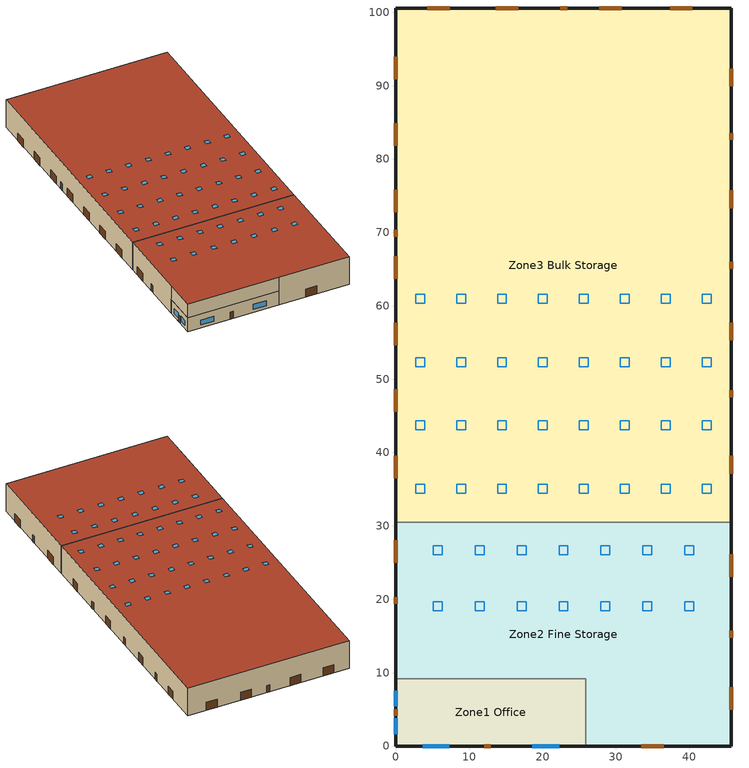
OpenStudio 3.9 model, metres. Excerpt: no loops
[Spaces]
Zone3 Bulk Storage
 floor ground (Foundation F 1.26W/m*K Perim 185.92m Area 3204.84m2): 45.72,100.58 45.72,30.48 0,30.48 0,100.58 z0
 wall outside: 45.72,30.48 45.72,100.58 0,100.58 0,30.48 z0:8.53
 wall to Zone2 Fine Storage: 45.72,30.48 0,30.48 z0:8.53
 door: 0,93.95 0,90.9 / 0,84.88 0,81.83 / 0,75.82 0,72.77 / 0,66.75 0,63.7 / 0,57.68 0,54.63 / 0,48.61 0,45.57 / 0,39.55 0,36.5 / 45.72,37.09 45.72,39.53 / 45.72,55.27 45.72,57.71 / 45.72,73.32 45.72,75.75 / 45.72,89.89 45.72,92.33 / 40.44,100.58 37.39,100.58 / 30.77,100.58 27.72,100.58 / 16.69,100.58 13.64,100.58 / 7.32,100.58 4.27,100.58 z0:2.44; 45.72,47.55 45.72,48.46 / 45.72,65.07 45.72,65.99 / 45.72,82.6 45.72,83.51 / 23.35,100.58 22.44,100.58 / 0,70.35 0,69.43 z0:2.13
 roof outside: 45.72,30.48 45.72,100.58 0,100.58 0,30.48 z8.53
 skylight: 37.4,51.71 37.4,52.93 36.18,52.93 36.18,51.71 z8.53; 9.51,51.71 9.51,52.93 8.29,52.93 8.29,51.71 z8.53; 42.97,60.35 42.97,61.57 41.76,61.57 41.76,60.35 z8.53; 20.66,34.44 20.66,35.66 19.44,35.66 19.44,34.44 z8.53; 42.97,43.08 42.97,44.3 41.76,44.3 41.76,43.08 z8.53; 26.24,51.71 26.24,52.93 25.02,52.93 25.02,51.71 z8.53; 20.66,43.08 20.66,44.3 19.44,44.3 19.44,43.08 z8.53; 31.82,34.44 31.82,35.66 30.6,35.66 30.6,34.44 z8.53; 31.82,60.35 31.82,61.57 30.6,61.57 30.6,60.35 z8.53; 26.24,34.44 26.24,35.66 25.02,35.66 25.02,34.44 z8.53; 15.09,34.44 15.09,35.66 13.87,35.66 13.87,34.44 z8.53; 9.51,34.44 9.51,35.66 8.29,35.66 8.29,34.44 z8.53; 37.4,34.44 37.4,35.66 36.18,35.66 36.18,34.44 z8.53; 15.09,51.71 15.09,52.93 13.87,52.93 13.87,51.71 z8.53; 31.82,43.08 31.82,44.3 30.6,44.3 30.6,43.08 z8.53; 37.4,60.35 37.4,61.57 36.18,61.57 36.18,60.35 z8.53; 42.97,51.71 42.97,52.93 41.76,52.93 41.76,51.71 z8.53; 42.97,34.44 42.97,35.66 41.76,35.66 41.76,34.44 z8.53; 20.66,60.35 20.66,61.57 19.44,61.57 19.44,60.35 z8.53; 26.24,43.08 26.24,44.3 25.02,44.3 25.02,43.08 z8.53; 3.93,51.71 3.93,52.93 2.71,52.93 2.71,51.71 z8.53; 9.51,43.08 9.51,44.3 8.29,44.3 8.29,43.08 z8.53; 9.51,60.35 9.51,61.57 8.29,61.57 8.29,60.35 z8.53; 3.93,43.08 3.93,44.3 2.71,44.3 2.71,43.08 z8.53; 3.93,34.44 3.93,35.66 2.71,35.66 2.71,34.44 z8.53; 20.66,51.71 20.66,52.93 19.44,52.93 19.44,51.71 z8.53; 15.09,43.08 15.09,44.3 13.87,44.3 13.87,43.08 z8.53; 37.4,43.08 37.4,44.3 36.18,44.3 36.18,43.08 z8.53; 31.82,51.71 31.82,52.93 30.6,52.93 30.6,51.71 z8.53; 3.93,60.35 3.93,61.57 2.71,61.57 2.71,60.35 z8.53; 15.09,60.35 15.09,61.57 13.87,61.57 13.87,60.35 z8.53; 26.24,60.35 26.24,61.57 25.02,61.57 25.02,60.35 z8.53
Zone2 Fine Storage
 floor to Zone1 Office: 0,0 0,9.14 25.91,9.14 25.91,0 z4.27
 floor ground (Foundation F 1.26W/m*K Perim 71.62m Area 1156.53m2): 45.72,30.48 45.72,0 25.91,0 25.91,9.14 0,9.14 0,30.48 z0
 wall outside: 0,30.48 0,9.14 / 25.91,0 45.72,0 45.72,30.48 z0:8.53; 0,9.14 0,0 25.91,0 z4.27:8.53
 wall to Zone1 Office: 0,9.14 25.91,9.14 25.91,0 z0:4.27
 door: 33.48,0 36.53,0 / 45.72,4.94 45.72,7.99 / 45.72,23.09 45.72,26.14 / 0,28.02 0,24.97 z0:2.44; 0,20.27 0,19.35 / 45.72,14.78 45.72,15.7 z0:2.13
 roof outside: 45.72,0 45.72,30.48 0,30.48 0,0 z8.53
 skylight: 40.61,26.06 40.61,27.28 39.4,27.28 39.4,26.06 z8.53; 17.75,26.06 17.75,27.28 16.54,27.28 16.54,26.06 z8.53; 17.75,18.44 17.75,19.66 16.54,19.66 16.54,18.44 z8.53; 40.61,18.44 40.61,19.66 39.4,19.66 39.4,18.44 z8.53; 6.32,26.06 6.32,27.28 5.11,27.28 5.11,26.06 z8.53; 12.04,26.06 12.04,27.28 10.82,27.28 10.82,26.06 z8.53; 23.47,18.44 23.47,19.66 22.25,19.66 22.25,18.44 z8.53; 6.32,18.44 6.32,19.66 5.11,19.66 5.11,18.44 z8.53; 29.18,26.06 29.18,27.28 27.97,27.28 27.97,26.06 z8.53; 23.47,26.06 23.47,27.28 22.25,27.28 22.25,26.06 z8.53; 29.18,18.44 29.18,19.66 27.97,19.66 27.97,18.44 z8.53; 34.9,26.06 34.9,27.28 33.68,27.28 33.68,26.06 z8.53; 12.04,18.44 12.04,19.66 10.82,19.66 10.82,18.44 z8.53; 34.9,18.44 34.9,19.66 33.68,19.66 33.68,18.44 z8.53
Zone1 Office
 floor ground (Foundation F 1.26W/m*K Perim 35.05m Area 236.88m2): 25.91,9.14 25.91,0 0,0 0,9.14 z0
 wall outside: 0,9.14 0,0 25.91,0 z0:4.27
 window: 0,7.52 0,5.39 / 18.59,0 22.25,0 / 3.66,0 7.31,0 / 0,3.76 0,1.62 z0.91:2.44
 door: 12.04,0 12.95,0 / 0,5.03 0,4.11 z0:2.13
[ClimateZones]
Climate Zone Institution Name 1=ASHRAE; Climate Zone Document Name 1=ANSI/ASHRAE Standard 169; Climate Zone Document Year 1=2006; Climate Zone Value 1=4A
[Building]
-Warehouse-ASHRAE 169-2013-4A created: 2026-10-09 19:35:38 +0000: North Axis {deg}=90; Default Construction Set=90.1-2019 - Warehouse - ASHRAE 169-2013-4A; Standards Number of Stories=1; Standards Number of Above Ground Stories=1; Standards Building Type=Warehouse
[Site]
New York-John F Kennedy Intl AP_NY_USA: Latitude {deg}=40.65; Longitude {deg}=-73.8; Time Zone {hr}=-5; Elevation {m}=5
[SizingPeriod:DesignDay] Barometric Pressure {Pa}=101241; Rain Indicator=No; Snow Indicator=No; Day of Month=21; Daylight Saving Time Indicator=No; Humidity Condition Type=Wetbulb; Dry-Bulb Temperature Range Modifier Type=DefaultMultipliers
Name | Maximum Dry-Bulb Temperature {C} | Daily Dry-Bulb Temperature Range {deltaC} | Wind Speed {m/s} | Wind Direction {deg} | Month | Day Type | Wetbulb or DewPoint at Maximum Dry-Bulb {C} | Solar Model Indicator | ASHRAE Clear Sky Optical Depth for Beam Irradiance | ASHRAE Clear Sky Optical Depth for Diffuse Irradiance | Sky Clearness
New.York-John.F.Kennedy.Intl.AP_NY_USA Ann Clg .4% Condns DB=>MWB | 32.1 | 7.4 | 5.6 | 230 | 7 | SummerDesignDay | 23.1 | ASHRAETau | 0.541 | 1.8
New.York-John.F.Kennedy.Intl.AP_NY_USA Ann Clg .4% Condns WB=>MDB | 29.1 | 7.4 | 5.6 | 230 | 7 | SummerDesignDay | 25 | ASHRAETau | 0.541 | 1.8
New.York-John.F.Kennedy.Intl.AP_NY_USA Ann Htg 99.6% Condns DB | -10.7 | 0 | 7.5 | 320 | 1 | WinterDesignDay | -10.7 | ASHRAEClearSky |  |  | 0
[Site:WaterMainsTemperature]
Calculation Method=Correlation; Annual Average Outdoor Air Temperature {C}=12.4667; Maximum Difference In Monthly Average Outdoor Air Temperatures {deltaC}=25.2
[Site:GroundTemperature:Shallow]
6, 2.1, 1.1, 2, 7.2, 13.1, 18.7, 22.7, 23.9, 22, 17.5, 11.7
[Site:GroundTemperature:Deep]
11.8, 9, 7.2, 6.7, 7.7, 10.1, 13, 15.9, 17.8, 18.2, 17.1, 14.8
[Site:GroundTemperature:FCfactorMethod]
January Ground Temperature {C}=14; February Ground Temperature {C}=7.3; March Ground Temperature {C}=3.3; April Ground Temperature {C}=1.2; May Ground Temperature {C}=-0.2; June Ground Temperature {C}=5.6; July Ground Temperature {C}=10.9; August Ground Temperature {C}=16.1; September Ground Temperature {C}=21.7; October Ground Temperature {C}=25; November Ground Temperature {C}=24.8; December Ground Temperature {C}=19.9
[Material:NoMass] Thermal Absorptance=0.9; Solar Absorptance=0.7
Name | Roughness | Thermal Resistance {m2-K/W} | Visible Absorptance
CP02 CARPET PAD | VeryRough | 0.21648 | 0.8
Typical Insulation R-14.97; Typical Insulation R-14.97 1; Typical Insulation R-14.97 2; Typical Insulation R-14.97 3 | Smooth | 2.63723 | 0.7
Typical Carpet Pad | Smooth | 0.21648 | 0.8
Typical Insulation R-4.87; Typical Insulation R-4.87 1 | Smooth | 0.857998 | 0.7
Typical Insulation R-11.42; Typical Insulation R-11.42 1 | Smooth | 2.0103 | 0.7
Typical Insulation R-1.85; Typical Insulation R-1.85 1; Typical Insulation R-1.85 2; Typical Insulation R-1.85 3 | Smooth | 0.326262 | 0.7
Typical Insulation R-1.93; Typical Insulation R-1.93 1 | Smooth | 0.339501 | 0.7
Typical Insulation R-15.37; Typical Insulation R-15.37 1 | Smooth | 2.70607 | 0.7
Typical Insulation R-26.25; Typical Insulation R-26.25 1 | Smooth | 4.62235 | 0.7
Typical Insulation R-2.38; Typical Insulation R-2.38 1 | Smooth | 0.418404 | 0.7
[Material]
Name | Roughness | Thickness {m} | Conductivity {W/m-K} | Density {kg/m3} | Specific Heat {J/kg-K} | Thermal Absorptance | Solar Absorptance | Visible Absorptance
100mm Normalweight concrete floor | MediumSmooth | 0.1016 | 2.31 | 2322 | 832
G01 13mm gypsum board | Smooth | 0.0127 | 0.16 | 800 | 1090 | 0.9 | 0.7 | 0.5
4 in. Normalweight Concrete Floor | MediumRough | 0.1016 | 2.31 | 2322 | 832 | 0.9 | 0.7 | 0.7
Metal Siding | Smooth | 0.0015 | 44.96 | 7688.86 | 410 | 0.9 | 0.7 | 0.7
1/2IN Gypsum | Smooth | 0.0127 | 0.16 | 784.9 | 830 | 0.9 | 0.4 | 0.4
Metal Roof Surface; F08 Metal surface | Smooth | 0.0008 | 45.28 | 7824 | 500 | 0.9 | 0.7 | 0.7
6 in. Normalweight Concrete Floor | MediumRough | 0.1524 | 2.31 | 2322 | 832 | 0.9 | 0.7 | 0.7
8 in. Concrete Block Basement Wall | MediumRough | 0.2032 | 1.326 | 1842 | 912 | 0.9 | 0.7 | 0.7
G05 25mm wood | MediumSmooth | 0.0254 | 0.15 | 608 | 1630 | 0.9 | 0.5 | 0.5
8 in. Normalweight Concrete Floor | MediumRough | 0.2032 | 2.31 | 2322 | 832 | 0.9 | 0.7 | 0.7
Std Wood 6inch | MediumSmooth | 0.15 | 0.12 | 540 | 1210 | 0.9 | 0.7 | 0.7
[Construction:FfactorGroundFloor] F-Factor {W/m-K}=1.26344
Name | Area {m2} | PerimeterExposed {m}
Foundation F 1.26W/m*K Perim 35.05m Area 236.88m2 | 236.88 | 35.0503
Foundation F 1.26W/m*K Perim 71.62m Area 1156.53m2 | 1156.53 | 71.6245
Foundation F 1.26W/m*K Perim 185.92m Area 3204.84m2 | 3204.84 | 185.919
[DefaultConstructionSet] Interior Partition Construction=Typical Interior Partition
Name | Default Exterior Surface Constructions | Default Interior Surface Constructions | Default Ground Contact Surface Constructions | Default Exterior SubSurface Constructions | Default Interior SubSurface Constructions
90.1-2019 - Warehouse - ASHRAE 169-2013-4A | Default Surface Constructions 1 | Default Surface Constructions 2 | Default Surface Constructions 3 | Default Sub Surface Constructions 1 | Default Sub Surface Constructions 2
90.1-2019 - Warehouse - Bulk - ASHRAE 169-2013-4A | Default Surface Constructions 4 | Default Surface Constructions 5 | Default Surface Constructions 6 | Default Sub Surface Constructions 3 | Default Sub Surface Constructions 4
90.1-2019 - Warehouse - Fine - ASHRAE 169-2013-4A | Default Surface Constructions 7 | Default Surface Constructions 8 | Default Surface Constructions 9 | Default Sub Surface Constructions 5 | Default Sub Surface Constructions 6
90.1-2019 - Warehouse - Office - ASHRAE 169-2013-4A | Default Surface Constructions 10 | Default Surface Constructions 11 | Default Surface Constructions 12 | Default Sub Surface Constructions 7 | Default Sub Surface Constructions 8
[DefaultSurfaceConstructions]
Name | Floor Construction | Wall Construction | Roof Ceiling Construction
Default Surface Constructions 1 | Typical Insulated Exterior Mass Floor R-17.54 | Typical Insulated Metal Building Wall R-6.17 | Typical Insulated Metal Building Roof R-12.2
Default Surface Constructions 2; Default Surface Constructions 5; Default Surface Constructions 8; Default Surface Constructions 11 | Typical Interior Floor | Typical Interior Wall | Typical Interior Ceiling
Default Surface Constructions 3; Default Surface Constructions 6 | Typical Insulated Carpeted 6in Slab Floor | Typical Insulated Basement Mass Wall
Default Surface Constructions 4 | Typical Insulated Exterior Mass Floor R-17.54 1 | Typical Insulated Metal Building Wall R-6.17 1 | Typical Insulated Metal Building Roof R-12.2 1
Default Surface Constructions 7 | Typical Insulated Exterior Mass Floor R-17.54 2 | Typical Insulated Metal Building Wall R-16.67 | Typical Insulated Metal Building Roof R-27.03
Default Surface Constructions 9; Default Surface Constructions 12 | Typical Insulated Carpeted 8in Slab Floor | Typical Insulated Basement Mass Wall
Default Surface Constructions 10 | Typical Insulated Exterior Mass Floor R-17.54 3 | Typical Insulated Metal Building Wall R-16.67 1 | Typical Insulated Metal Building Roof R-27.03 1
[Construction]
Typical Insulated Exterior Mass Floor R-17.54: Typical Insulation R-14.97, 4 in. Normalweight Concrete Floor, Typical Carpet Pad
Typical Insulated Metal Building Wall R-6.17: Metal Siding, Typical Insulation R-4.87, 1/2IN Gypsum
Typical Insulated Metal Building Roof R-12.2: Metal Roof Surface, Typical Insulation R-11.42
Typical Interior Floor: 100mm Normalweight concrete floor, CP02 CARPET PAD
Typical Interior Wall: G01 13mm gypsum board, G01 13mm gypsum board
Typical Interior Ceiling: CP02 CARPET PAD, 100mm Normalweight concrete floor
Typical Insulated Carpeted 6in Slab Floor: 6 in. Normalweight Concrete Floor, Typical Carpet Pad
Typical Insulated Basement Mass Wall: 8 in. Concrete Block Basement Wall
U 0.5 SHGC 0.45 Simple Glazing: U 0.5 SHGC 0.45 Simple Glazing
U 0.65 SHGC 0.45 Simple Glazing: U 0.65 SHGC 0.45 Simple Glazing
Typical Insulated Metal Door R-2.7: F08 Metal surface, Typical Insulation R-1.85
U 0.77 SHGC 0.45 Simple Glazing: U 0.77 SHGC 0.45 Simple Glazing
Typical Overhead Door R-2.78: Typical Insulation R-1.93
U 0.75 SHGC 0.45 Simple Glazing: U 0.75 SHGC 0.45 Simple Glazing
Typical Interior Window: Clear 3mm
Typical Interior Door; Typical Interior Partition: G05 25mm wood
Typical Insulated Exterior Mass Floor R-17.54 1: Typical Insulation R-14.97 1, 4 in. Normalweight Concrete Floor, Typical Carpet Pad
Typical Insulated Metal Building Wall R-6.17 1: Metal Siding, Typical Insulation R-4.87 1, 1/2IN Gypsum
Typical Insulated Metal Building Roof R-12.2 1: Metal Roof Surface, Typical Insulation R-11.42 1
Typical Insulated Metal Door R-2.7 1: F08 Metal surface, Typical Insulation R-1.85 1
Typical Overhead Door R-2.78 1: Typical Insulation R-1.93 1
Typical Insulated Exterior Mass Floor R-17.54 2: Typical Insulation R-14.97 2, 4 in. Normalweight Concrete Floor, Typical Carpet Pad
Typical Insulated Metal Building Wall R-16.67: Metal Siding, Typical Insulation R-15.37, 1/2IN Gypsum
Typical Insulated Metal Building Roof R-27.03: Metal Roof Surface, Typical Insulation R-26.25
Typical Insulated Carpeted 8in Slab Floor: 8 in. Normalweight Concrete Floor, Typical Carpet Pad
U 0.36 SHGC 0.36 Simple Glazing: U 0.36 SHGC 0.36 Simple Glazing
U 0.45 SHGC 0.33 Simple Glazing: U 0.45 SHGC 0.33 Simple Glazing
Typical Insulated Metal Door R-2.7 2: F08 Metal surface, Typical Insulation R-1.85 2
U 0.63 SHGC 0.33 Simple Glazing: U 0.63 SHGC 0.33 Simple Glazing
Typical Overhead Door R-3.23: Typical Insulation R-2.38
U 0.5 SHGC 0.4 Simple Glazing: U 0.5 SHGC 0.4 Simple Glazing
Typical Insulated Exterior Mass Floor R-17.54 3: Typical Insulation R-14.97 3, 4 in. Normalweight Concrete Floor, Typical Carpet Pad
Typical Insulated Metal Building Wall R-16.67 1: Metal Siding, Typical Insulation R-15.37 1, 1/2IN Gypsum
Typical Insulated Metal Building Roof R-27.03 1: Metal Roof Surface, Typical Insulation R-26.25 1
Typical Insulated Metal Door R-2.7 3: F08 Metal surface, Typical Insulation R-1.85 3
Typical Overhead Door R-3.23 1: Typical Insulation R-2.38 1
InteriorFurnishings: Std Wood 6inch
[DefaultSubSurfaceConstructions]
Name | Fixed Window Construction | Operable Window Construction | Door Construction | Glass Door Construction | Overhead Door Construction | Skylight Construction | Tubular Daylight Dome Construction | Tubular Daylight Diffuser Construction
Default Sub Surface Constructions 1 | U 0.5 SHGC 0.45 Simple Glazing | U 0.65 SHGC 0.45 Simple Glazing | Typical Insulated Metal Door R-2.7 | U 0.77 SHGC 0.45 Simple Glazing | Typical Overhead Door R-2.78 | U 0.75 SHGC 0.45 Simple Glazing | Typical Interior Window | Typical Interior Window
Default Sub Surface Constructions 2; Default Sub Surface Constructions 4; Default Sub Surface Constructions 6; Default Sub Surface Constructions 8 | Typical Interior Window | Typical Interior Window | Typical Interior Door
Default Sub Surface Constructions 3 | U 0.5 SHGC 0.45 Simple Glazing | U 0.65 SHGC 0.45 Simple Glazing | Typical Insulated Metal Door R-2.7 1 | U 0.77 SHGC 0.45 Simple Glazing | Typical Overhead Door R-2.78 1 | U 0.75 SHGC 0.45 Simple Glazing | Typical Interior Window | Typical Interior Window
Default Sub Surface Constructions 5 | U 0.36 SHGC 0.36 Simple Glazing | U 0.45 SHGC 0.33 Simple Glazing | Typical Insulated Metal Door R-2.7 2 | U 0.63 SHGC 0.33 Simple Glazing | Typical Overhead Door R-3.23 | U 0.5 SHGC 0.4 Simple Glazing | Typical Interior Window | Typical Interior Window
Default Sub Surface Constructions 7 | U 0.36 SHGC 0.36 Simple Glazing | U 0.45 SHGC 0.33 Simple Glazing | Typical Insulated Metal Door R-2.7 3 | U 0.63 SHGC 0.33 Simple Glazing | Typical Overhead Door R-3.23 1 | U 0.5 SHGC 0.4 Simple Glazing | Typical Interior Window | Typical Interior Window
[WindowMaterial:SimpleGlazingSystem] Visible Transmittance=0.81
Name | U-Factor {W/m2-K} | Solar Heat Gain Coefficient
U 0.5 SHGC 0.45 Simple Glazing | 2.83913 | 0.45
U 0.65 SHGC 0.45 Simple Glazing | 3.69087 | 0.45
U 0.77 SHGC 0.45 Simple Glazing | 4.37226 | 0.45
U 0.75 SHGC 0.45 Simple Glazing | 4.2587 | 0.45
U 0.36 SHGC 0.36 Simple Glazing | 2.04417 | 0.36
U 0.45 SHGC 0.33 Simple Glazing | 2.55522 | 0.33
U 0.63 SHGC 0.33 Simple Glazing | 3.57731 | 0.33
U 0.5 SHGC 0.4 Simple Glazing | 2.83913 | 0.4
[WindowMaterial:Glazing]
Clear 3mm: Optical Data Type=SpectralAverage; Thickness {m}=0.003; Solar Transmittance at Normal Incidence=0.837; Front Side Solar Reflectance at Normal Incidence=0.075; Back Side Solar Reflectance at Normal Incidence=0.075; Visible Transmittance at Normal Incidence=0.898; Front Side Visible Reflectance at Normal Incidence=0.081; Back Side Visible Reflectance at Normal Incidence=0.081; Infrared Transmittance at Normal Incidence=0; Front Side Infrared Hemispherical Emissivity=0.84; Back Side Infrared Hemispherical Emissivity=0.84; Conductivity {W/m-K}=0.9; Dirt Correction Factor for Solar and Visible Transmittance=1; Solar Diffusing=No
[Space] Building Story=Building Story 1; Part of Total Floor Area=Yes
Name | Space Type | Thermal Zone
Zone3 Bulk Storage | Warehouse Bulk | Zone3 Bulk Storage ZN
Zone2 Fine Storage | Warehouse Fine | Zone2 Fine Storage ZN
Zone1 Office | Warehouse Office | Zone1 Office ZN
[BuildingStory]
Building Story 1: Nominal Z Coordinate {m}=0
[SpaceType] Standards Building Type=Warehouse
Name | Default Construction Set | Default Schedule Set | Design Specification Outdoor Air Object | Standards Space Type
Warehouse Bulk | 90.1-2019 - Warehouse - Bulk - ASHRAE 169-2013-4A | Warehouse Bulk Schedule Set | Warehouse Bulk Ventilation | Bulk
Warehouse Fine | 90.1-2019 - Warehouse - Fine - ASHRAE 169-2013-4A | Warehouse Fine Schedule Set | Warehouse Fine Ventilation | Fine
Warehouse Office | 90.1-2019 - Warehouse - Office - ASHRAE 169-2013-4A | Warehouse Office Schedule Set | Warehouse Office Ventilation | Office
[Lights:Definition] Design Level Calculation Method=Watts/Area; Fraction Visible=0.18; Return Air Fraction=0
Name | Watts per Space Floor Area {W/m2} | Fraction Radiant
Warehouse Bulk Lights Definition | 3.55209 | 0.42
Warehouse Fine Lights Definition | 7.4271 | 0.42
Warehouse Office Lights Definition | 6.8889 | 0.37
[ElectricEquipment:Definition] Design Level Calculation Method=Watts/Area; Fraction Latent=0; Fraction Radiant=0.5; Fraction Lost=0
Name | Watts per Space Floor Area {W/m2}
Warehouse Bulk Elec Equip Definition | 2.55842
Warehouse Office Elec Equip Definition | 8.07293
[ElectricEquipment]
Name | Electric Equipment Definition | Space or SpaceType
Warehouse Bulk Elec Equip | Warehouse Bulk Elec Equip Definition | Warehouse Bulk
Warehouse Office Elec Equip | Warehouse Office Elec Equip Definition | Warehouse Office
[DesignSpecification:OutdoorAir] Outdoor Air Method=Sum; Outdoor Air Flow per Floor Area {m3/s-m2}=0.0003048
Name | Outdoor Air Flow per Person {m3/s-person}
Warehouse Bulk Ventilation; Warehouse Fine Ventilation
Warehouse Office Ventilation | 0.00235974
[DefaultScheduleSet] Number of People Schedule=Warehouse BLDG_OCC_SCH; People Activity Level Schedule=Warehouse Office Activity Schedule
Name | Lighting Schedule | Electric Equipment Schedule
Warehouse Bulk Schedule Set; Warehouse Fine Schedule Set | Warehouse BLDG_LIGHT_STORAGE_SCH | Warehouse Bldg Equip
Warehouse Office Schedule Set | Warehouse BLDG_LIGHT_OFFICE_SCH_2013 | Warehouse Office_Plug_SCH_2013
[ThermostatSetpoint:DualSetpoint]
Name | Heating Setpoint Temperature Schedule | Cooling Setpoint Temperature Schedule
Warehouse Office Thermostat 1 | Warehouse HtgSetp - occupant standby mode | Warehouse ClgSetp - occupant standby mode
Warehouse Fine Thermostat 1 | Warehouse Fine Storage Heating Setpoint Schedule | Warehouse Fine Storage Cooling Setpoint Schedule
Warehouse Bulk Thermostat 1 | Warehouse Bulk Storage Heating Setpoint Schedule | Warehouse ClgSetp BulkStorage
[People:Definition]
Warehouse Office People Definition: Number of People Calculation Method=People/Area; People per Space Floor Area {person/m2}=0.0210973; Fraction Radiant=0.3; Thermal Comfort Model Type 1=AdaptiveASH55
[People]
Warehouse Office People: People Definition=Warehouse Office People Definition; Space or SpaceType=Warehouse Office; Work Efficiency Schedule=Work Efficiency Schedule; Clothing Insulation Schedule=Clothing Schedule; Air Velocity Schedule=Air Velocity Schedule; Multiplier=1
[SpaceInfiltration:DesignFlowRate]
Name | Space or SpaceType | Schedule | Design Flow Rate Calculation Method | Flow per Exterior Surface Area {m3/s-m2} | Constant Term Coefficient | Temperature Term Coefficient | Velocity Term Coefficient | Velocity Squared Term Coefficient | Design Flow Rate {m3/s}
Zone1 Office HVAC On Infiltration | Zone1 Office | Infiltration HVAC On Schedule | Flow/ExteriorArea | 0.000570329 | 0.0051 | 0.0059 | 0 | 0.0368
Zone1 Office HVAC Off Infiltration | Zone1 Office | Infiltration HVAC Off Schedule | Flow/ExteriorArea | 0.000570329 | 0 | 0.01 | 0 | 0.0441
Zone2 Fine Storage HVAC On Infiltration | Zone2 Fine Storage | Infiltration HVAC On Schedule | Flow/ExteriorArea | 0.000570329 | 0.0051 | 0.0059 | 0 | 0.0368
Zone2 Fine Storage HVAC Off Infiltration | Zone2 Fine Storage | Infiltration HVAC Off Schedule | Flow/ExteriorArea | 0.000570329 | 0 | 0.01 | 0 | 0.0441
Zone3 Bulk Storage HVAC On Infiltration | Zone3 Bulk Storage | Infiltration HVAC On Schedule | Flow/ExteriorArea | 0.000570329 | 0.0051 | 0.0059 | 0 | 0.0368
Zone3 Bulk Storage HVAC Off Infiltration | Zone3 Bulk Storage | Infiltration HVAC Off Schedule | Flow/ExteriorArea | 0.000570329 | 0 | 0.01 | 0 | 0.0441
2.95 80.0 ft2 metal coiling Door Infiltration | Zone3 Bulk Storage | Warehouse INFIL_Door_Opening_SCH | Flow/Space |  | 0 | 0 | 0.224 | 0 | 0.0124879
8.85 80.0 ft2 rollup Door Infiltration | Zone3 Bulk Storage | Warehouse INFIL_Door_Opening_SCH | Flow/Space |  | 0 | 0 | 0.224 | 0 | 0.0149855
3.2 80.0 ft2 open Door Infiltration | Zone3 Bulk Storage | Warehouse INFIL_Door_Opening_SCH | Flow/Space |  | 0 | 0 | 0.224 | 0 | 0.132584
[ThermalZone] Use Ideal Air Loads=No
Name | Primary Daylighting Control | Fraction of Zone Controlled by Primary Daylighting Control | Secondary Daylighting Control | Fraction of Zone Controlled by Secondary Daylighting Control | Thermostat
Zone1 Office ZN | Zone1 Office Daylt Sensor 1 | 0.211 | Zone1 Office Daylt Sensor 2 | 0.165 | Warehouse Office Thermostat 1
Zone2 Fine Storage ZN | Zone2 Fine Storage Daylt Sensor 1 | 0.214 | Zone2 Fine Storage Daylt Sensor 2 | 0.214 | Warehouse Fine Thermostat 1
Zone3 Bulk Storage ZN | Zone3 Bulk Storage Daylt Sensor 1 | 0.264 | Zone3 Bulk Storage Daylt Sensor 2 | 0.264 | Warehouse Bulk Thermostat 1
[Sizing:Zone]
Zone3 Bulk Storage ZN: Zone Cooling Design Supply Air Temperature Input Method=SupplyAirTemperature; Zone Cooling Design Supply Air Temperature {C}=14; Zone Cooling Design Supply Air Temperature Difference {deltaC}=11.11; Zone Heating Design Supply Air Temperature Input Method=SupplyAirTemperature; Zone Heating Design Supply Air Temperature {C}=50; Zone Heating Design Supply Air Temperature Difference {deltaC}=11.11; Zone Cooling Design Supply Air Humidity Ratio {kg-H2O/kg-air}=0.0085; Zone Heating Design Supply Air Humidity Ratio {kg-H2O/kg-air}=0.008; Cooling Design Air Flow Method=DesignDay; Heating Design Air Flow Method=DesignDay; Heating Maximum Air Flow Fraction=1; Account for Dedicated Outdoor Air System=No; Dedicated Outdoor Air System Control Strategy=NeutralSupplyAir; Dedicated Outdoor Air Low Setpoint Temperature for Design {C}=autosize; Dedicated Outdoor Air High Setpoint Temperature for Design {C}=autosize; Zone Load Sizing Method=Sensible Load Only No Latent Load; Zone Latent Cooling Design Supply Air Humidity Ratio Input Method=HumidityRatioDifference; Zone Cooling Design Supply Air Humidity Ratio Difference {kgWater/kgDryAir}=0.005; Zone Latent Heating Design Supply Air Humidity Ratio Input Method=HumidityRatioDifference; Zone Humidification Design Supply Air Humidity Ratio Difference {kgWater/kgDryAir}=0.005; Sizing Option=Coincident
[Zone equipment]
Zone3 Bulk Storage ZN: Zone3 Bulk Storage ZN Unit Heater, Zone3 Bulk Storage ZN Ventilation, Zone3 Bulk Storage ZN Ventilation 1
[Coil:Heating:Gas]
Zone3 Bulk Storage ZN UnitHeater Gas Htg Coil 706kBtu/hr 0.8 Thermal Eff: Availability Schedule=Always On; Gas Burner Efficiency=0.8; Nominal Capacity {W}=AutoSize; On Cycle Parasitic Electric Load {W}=0; Off Cycle Parasitic Gas Load {W}=0
[AvailabilityManager:NightCycle] Applicability Schedule=Always On Discrete; Control Type=CycleOnAny; Thermostat Tolerance {deltaC}=1; Cycling Run Time {s}=1800
Availability Manager Night Cycle 1; Availability Manager Night Cycle 2
[Fan:ConstantVolume]
Zone3 Bulk Storage ZN UnitHeater Fan: Availability Schedule=Always On; Fan Total Efficiency=0.55575; Pressure Rise {Pa}=49.8178; Maximum Flow Rate {m3/s}=AutoSize; Motor Efficiency=0.855; Motor In Airstream Fraction=1
[ZoneHVAC:UnitHeater]
Zone3 Bulk Storage ZN Unit Heater: Availability Schedule=Always On; Supply Air Fan=Zone3 Bulk Storage ZN UnitHeater Fan; Maximum Supply Air Flow Rate {m3/s}=autosize; Fan Control Type=OnOff; Heating Coil=Zone3 Bulk Storage ZN UnitHeater Gas Htg Coil 706kBtu/hr 0.8 Thermal Eff; Maximum Hot Water Flow Rate {m3/s}=autosize; Minimum Hot Water Flow Rate {m3/s}=0; Heating Convergence Tolerance=0.001
[ZoneVentilation:DesignFlowRate] Schedule=Always On; Design Flow Rate Calculation Method=Flow/Zone; Flow Rate per Zone Floor Area {m3/s-m2}=0; Flow Rate per Person {m3/s-person}=0; Air Changes per Hour {1/hr}=0; Temperature Term Coefficient=0; Velocity Squared Term Coefficient=0; Delta Temperature {deltaC}=-100; Minimum Outdoor Temperature {C}=-100; Maximum Outdoor Temperature {C}=100; Maximum Wind Speed {m/s}=40
Name | Design Flow Rate {m3/s} | Ventilation Type | Fan Pressure Rise {Pa} | Fan Total Efficiency | Constant Term Coefficient | Velocity Term Coefficient | Minimum Indoor Temperature {C} | Maximum Indoor Temperature {C}
Zone3 Bulk Storage ZN Ventilation | 37.76 | Exhaust | 31.1361 | 0.51 | 1 | 0 | 29.4444 | 100
Zone3 Bulk Storage ZN Ventilation 1 | 0.943895 | Natural | 0 | 1 | 0 | 0.224 | -73.3333 | 29.4444
[InternalMass:Definition]
Internal Mass Definition 1: Construction=InteriorFurnishings; Design Level Calculation Method=SurfaceArea/Area; Surface Area per Space Floor Area=2
[InternalMass] Internal Mass Definition=Internal Mass Definition 1; Multiplier=1
Name | Space or SpaceType
Zone1 Office Mass | Zone1 Office
Zone2 Fine Storage Mass | Zone2 Fine Storage
[Exterior:Lights:Definition]
Name | Design Level {W}
Occ Sensing Exterior Lights Def | 4957.4
NonDimming Exterior Lights Def | 113.8
[Exterior:Lights] Control Option=AstronomicalClock
Name | Exterior Lights Definition | Schedule
Occ Sensing Exterior Lights Def | Occ Sensing Exterior Lights Def | Warehouse Exterior_lighting_schedule_b_2016
NonDimming Exterior Lights Def | NonDimming Exterior Lights Def | Warehouse Exterior_lighting_schedule_a
[EnergyManagementSystem:Sensor]
Name | Output Variable or Output Meter Index Key | Output Variable or Output Meter
Business_Sensor | Warehouse_BUSINESS_SCH | Schedule Value
ems_Zone1_Office_LSr | Zone1 Office | Space Lights Electricity Rate
ems_Zone2_Fine_Storage_LSr | Zone2 Fine Storage | Space Lights Electricity Rate
ems_Zone3_Bulk_Storage_LSr | Zone3 Bulk Storage | Space Lights Electricity Rate
[Lights] Fraction Replaceable=1
Name | Lights Definition | Space or SpaceType
Zone1 Office-Warehouse Office Lights | Warehouse Office Lights Definition | Zone1 Office
Zone2 Fine Storage-Warehouse Fine Lights | Warehouse Fine Lights Definition | Zone2 Fine Storage
Zone3 Bulk Storage-Warehouse Bulk Lights | Warehouse Bulk Lights Definition | Zone3 Bulk Storage
[EnergyManagementSystem:Actuator] Actuated Component Type=Lights; Actuated Component Control Type=Electricity Rate
Name | Actuated Component | Zone or Space
ems_Zone1_Office_Light1_Actuator | Zone1 Office-Warehouse Office Lights | Zone1 Office
ems_Zone2_Fine_Storage_Light1_Actuator | Zone2 Fine Storage-Warehouse Fine Lights | Zone2 Fine Storage
ems_Zone3_Bulk_Storage_Light1_Actuator | Zone3 Bulk Storage-Warehouse Bulk Lights | Zone3 Bulk Storage
[EnergyManagementSystem:Program]
SET_ems_Zone1_Office_Light_EMS_Program: SET ems_Zone1_Office_LSr_IP=0.093*ems_Zone1_Office_LSr/236.87964658059664; IF (Business_Sensor <= 0) && (ems_Zone1_Office_LSr_IP >= 0.02); SET ems_Zone1_Office_Light1_Actuator = 0.02*236.87964658059664/0.09290304; ELSE; SET ems_Zone1_Office_Light1_Actuator = NULL; ENDIF
SET_ems_Zone2_Fine_Storage_Light_EMS_Program: SET ems_Zone2_Fine_Storage_LSr_IP=0.093*ems_Zone2_Fine_Storage_LSr/1393.4096857682193; IF (Business_Sensor <= 0) && (ems_Zone2_Fine_Storage_LSr_IP >= 0.02); SET ems_Zone2_Fine_Storage_Light1_Actuator = 0.02*1393.4096857682193/0.09290304; ELSE; SET ems_Zone2_Fine_Storage_Light1_Actuator = NULL; ENDIF
SET_ems_Zone3_Bulk_Storage_Light_EMS_Program: SET ems_Zone3_Bulk_Storage_LSr_IP=0.093*ems_Zone3_Bulk_Storage_LSr/3204.8422772668932; IF (Business_Sensor <= 0) && (ems_Zone3_Bulk_Storage_LSr_IP >= 0.02); SET ems_Zone3_Bulk_Storage_Light1_Actuator = 0.02*3204.8422772668932/0.09290304; ELSE; SET ems_Zone3_Bulk_Storage_Light1_Actuator = NULL; ENDIF
[EnergyManagementSystem:ProgramCallingManager]
SET_ems_Zone1_Office_Light_EMS_Program_Manager: AfterPredictorAfterHVACManagers; SET_ems_Zone1_Office_Light_EMS_Program
SET_ems_Zone2_Fine_Storage_Light_EMS_Program_Manager: AfterPredictorAfterHVACManagers; SET_ems_Zone2_Fine_Storage_Light_EMS_Program
SET_ems_Zone3_Bulk_Storage_Light_EMS_Program_Manager: AfterPredictorAfterHVACManagers; SET_ems_Zone3_Bulk_Storage_Light_EMS_Program
[Daylighting:Control] Position Z-Coordinate {m}=0.762; Minimum Input Power Fraction for Continuous Dimming Control=0.2; Minimum Light Output Fraction for Continuous Dimming Control=0.2; Probability Lighting will be Reset When Needed in Manual Stepped Control=1; Maximum Allowable Discomfort Glare Index=22
Name | Space | Position X-Coordinate {m} | Position Y-Coordinate {m} | Illuminance Setpoint {lux}
Zone1 Office Daylt Sensor 1 | Zone1 Office | 5.48613 | 1.60994 | 377
Zone1 Office Daylt Sensor 2 | Zone1 Office | 5.48613 | 3.24426 | 377
Zone2 Fine Storage Daylt Sensor 1; Zone2 Fine Storage Daylt Sensor 2 | Zone2 Fine Storage | 11.43 | 19.0485 | 323
Zone3 Bulk Storage Daylt Sensor 1; Zone3 Bulk Storage Daylt Sensor 2 | Zone3 Bulk Storage | 42.36497 | 35.0505 | 215
[Schedule:Constant]
Always On Discrete: Value=1
[Schedule:Ruleset]
Name | Default Day Schedule | Summer Design Day Schedule | Winter Design Day Schedule
Warehouse BLDG_OCC_SCH | Warehouse BLDG_OCC_SCH Default | Warehouse BLDG_OCC_SCH Summer Design Day | Warehouse BLDG_OCC_SCH Winter Design Day
Warehouse Office Activity Schedule | Warehouse Office Activity Schedule Default | Warehouse Office Activity Schedule Summer Design Day | Warehouse Office Activity Schedule Winter Design Day
Warehouse BLDG_LIGHT_STORAGE_SCH | Warehouse BLDG_LIGHT_STORAGE_SCH Default | Warehouse BLDG_LIGHT_STORAGE_SCH Summer Design Day | Warehouse BLDG_LIGHT_STORAGE_SCH Winter Design Day
Warehouse Bldg Equip | Warehouse Bldg Equip Default | Warehouse Bldg Equip Summer Design Day | Warehouse Bldg Equip Winter Design Day
Warehouse Bulk Storage Heating Setpoint Schedule | Warehouse Bulk Storage Heating Setpoint Schedule Default | Warehouse Bulk Storage Heating Setpoint Schedule Summer Design Day | Warehouse Bulk Storage Heating Setpoint Schedule Winter Design Day
Warehouse ClgSetp BulkStorage | Warehouse ClgSetp BulkStorage Default | Warehouse ClgSetp BulkStorage Summer Design Day | Warehouse ClgSetp BulkStorage Winter Design Day
Warehouse Fine Storage Heating Setpoint Schedule | Warehouse Fine Storage Heating Setpoint Schedule Default | Warehouse Fine Storage Heating Setpoint Schedule Summer Design Day | Warehouse Fine Storage Heating Setpoint Schedule Winter Design Day
Warehouse Fine Storage Cooling Setpoint Schedule | Warehouse Fine Storage Cooling Setpoint Schedule Default | Warehouse Fine Storage Cooling Setpoint Schedule Summer Design Day | Warehouse Fine Storage Cooling Setpoint Schedule Winter Design Day
Clothing Schedule | Clothing Schedule Default Winter Clothes
Air Velocity Schedule | Air Velocity Schedule Default
Work Efficiency Schedule | Work Efficiency Schedule Default
Warehouse BLDG_LIGHT_OFFICE_SCH_2013 | Warehouse BLDG_LIGHT_OFFICE_SCH_2013 Default | Warehouse BLDG_LIGHT_OFFICE_SCH_2013 Summer Design Day | Warehouse BLDG_LIGHT_OFFICE_SCH_2013 Winter Design Day
Warehouse Office_Plug_SCH_2013 | Warehouse Office_Plug_SCH_2013 Default | Warehouse Office_Plug_SCH_2013 Summer Design Day | Warehouse Office_Plug_SCH_2013 Winter Design Day
Warehouse INFIL_Door_Opening_SCH | Warehouse INFIL_Door_Opening_SCH Default | Warehouse INFIL_Door_Opening_SCH Summer Design Day | Warehouse INFIL_Door_Opening_SCH Winter Design Day
Warehouse HtgSetp - occupant standby mode | Warehouse HtgSetp Default 1 | Warehouse HtgSetp Summer Design Day 1 | Warehouse HtgSetp Winter Design Day 1
Warehouse ClgSetp - occupant standby mode | Warehouse ClgSetp Default 1 | Warehouse ClgSetp Summer Design Day 1 | Warehouse ClgSetp Winter Design Day 1
Always On | Always On Default
Warehouse Exterior_lighting_schedule_b_2016 | Warehouse Exterior_lighting_schedule_b_2016 Default | Warehouse Exterior_lighting_schedule_b_2016 Summer Design Day | Warehouse Exterior_lighting_schedule_b_2016 Winter Design Day
Warehouse Exterior_lighting_schedule_a | Warehouse Exterior_lighting_schedule_a Default | Warehouse Exterior_lighting_schedule_a Summer Design Day | Warehouse Exterior_lighting_schedule_a Winter Design Day
Warehouse_BUSINESS_SCH | Warehouse_BUSINESS_SCH Default | Warehouse_BUSINESS_SCH Summer Design Day | Warehouse_BUSINESS_SCH Winter Design Day
Infiltration HVAC On Schedule | Warehouse FanSched Default 2 | Warehouse FanSched Summer Design Day 2 | Warehouse FanSched Winter Design Day 2
Infiltration HVAC Off Schedule | Warehouse FanSched Default inverted | Warehouse FanSched Summer Design Day inverted 1 | Warehouse FanSched Winter Design Day inverted 1
[Schedule:Day]
Warehouse BLDG_OCC_SCH Default; Warehouse BLDG_LIGHT_STORAGE_SCH Winter Design Day; Warehouse BLDG_LIGHT_OFFICE_SCH_2013 Winter Design Day; Warehouse Office_Plug_SCH_2013 Winter Design Day; Warehouse INFIL_Door_Opening_SCH Default; Warehouse INFIL_Door_Opening_SCH Winter Design Day; Warehouse INFIL_Door_Opening_SCH Summer Design Day; Warehouse_BUSINESS_SCH Winter Design Day; Warehouse FanSched Default 2: No, 24, 0, 0
Warehouse BLDG_OCC_SCH Winter Design Day; Warehouse BLDG_OCC_SCH Summer Design Day; Warehouse BLDG_OCC_SCH WntrDsn|SmrDsn|Wkdy Day: No, 6, 0, 0, 7, 0, 0.11, 8, 0, 0.21, 12, 0, 1, 13, 0, 0.53, 17, 0, 1, 18, 0, 0.32, 24, 0, 0
Warehouse Office Activity Schedule Default; Warehouse Office Activity Schedule Winter Design Day; Warehouse Office Activity Schedule Summer Design Day: No, 24, 0, 131.85
Warehouse BLDG_LIGHT_STORAGE_SCH Default: No, 24, 0, 0.1
Warehouse BLDG_LIGHT_STORAGE_SCH Summer Design Day; Warehouse BLDG_LIGHT_OFFICE_SCH_2013 Summer Design Day; Warehouse Office_Plug_SCH_2013 Summer Design Day; Always On Default; Warehouse_BUSINESS_SCH Summer Design Day; Warehouse FanSched Summer Design Day 2; Warehouse FanSched Winter Design Day 2: No, 24, 0, 1
Warehouse BLDG_LIGHT_STORAGE_SCH Wkdy Day: No, 7, 0, 0.1, 8, 0, 0.6, 9, 0, 0.75, 16, 0, 0.85, 17, 0, 0.75, 18, 0, 0.6, 24, 0, 0.1
Warehouse Bldg Equip Default; Warehouse Bldg Equip Wknd|Hol Day: No, 24, 0, 0.25
Warehouse Bldg Equip Summer Design Day; Warehouse Bldg Equip Wkdy Day; Warehouse Bldg Equip Winter Design Day: No, 8, 0, 0.25, 17, 0, 1, 24, 0, 0.25
Warehouse Bulk Storage Heating Setpoint Schedule Default; Warehouse Bulk Storage Heating Setpoint Schedule Winter Design Day; Warehouse Bulk Storage Heating Setpoint Schedule Summer Design Day: No, 24, 0, 10
Warehouse ClgSetp BulkStorage Default; Warehouse ClgSetp BulkStorage Winter Design Day; Warehouse ClgSetp BulkStorage Summer Design Day: No, 24, 0, 50
Warehouse Fine Storage Heating Setpoint Schedule Default; Warehouse Fine Storage Heating Setpoint Schedule Winter Design Day; Warehouse Fine Storage Heating Setpoint Schedule Summer Design Day: No, 24, 0, 15.56
Warehouse Fine Storage Cooling Setpoint Schedule Default; Warehouse Fine Storage Cooling Setpoint Schedule Winter Design Day; Warehouse Fine Storage Cooling Setpoint Schedule Summer Design Day: No, 24, 0, 26.7
Clothing Schedule Default Winter Clothes; Warehouse FanSched Default inverted: 24, 0, 1
Clothing Schedule Summer Clothes: 24, 0, 0.5
Air Velocity Schedule Default: 24, 0, 0.2
Work Efficiency Schedule Default; Warehouse FanSched Summer Design Day inverted 1; Warehouse FanSched Winter Design Day inverted 1: 24, 0, 0
Warehouse BLDG_LIGHT_OFFICE_SCH_2013 Default: No, 24, 0, 0.18
Warehouse BLDG_LIGHT_OFFICE_SCH_2013 Sat|Wkdy Day: No, 6, 0, 0.18, 7, 0, 0.187889, 8, 0, 0.343101, 17, 0, 0.629018, 18, 0, 0.498313, 24, 0, 0.18
Warehouse Office_Plug_SCH_2013 Default: No, 24, 0, 0.25545
Warehouse Office_Plug_SCH_2013 Wkdy Day: No, 6, 0, 0.245687, 7, 0, 0.287852, 8, 0, 0.479753, 17, 0, 0.959505, 18, 0, 0.479753, 24, 0, 0.245687
Warehouse INFIL_Door_Opening_SCH Wkdy Day: No, 6, 0, 0, 7, 0, 0.144, 8, 0, 1, 12, 0, 0.144, 13, 0, 1, 17, 0, 0.144, 18, 0, 1, 19, 0, 0.144, 24, 0, 0
Warehouse HtgSetp Default 1; Warehouse HtgSetp Sat Day 1: No, 6, 0, 15.6, 12, 0, 21.1, 13, 0, 20.5444, 18, 0, 21.1, 24, 0, 15.6
Warehouse HtgSetp Summer Design Day 1; Warehouse HtgSetp Winter Design Day 1: No, 6, 0, 15.6, 7, 0, 17.8, 8, 0, 20, 18, 0, 21, 24, 0, 15.6
Warehouse HtgSetp Sun Day 1: No, 12, 0, 15.6, 13, 0, 15.0444, 24, 0, 15.6
Warehouse ClgSetp Default 1: No, 6, 0, 29.4, 12, 0, 23.9, 13, 0, 24.4556, 18, 0, 23.9, 24, 0, 29.4
Warehouse ClgSetp Summer Design Day 1; Warehouse ClgSetp Winter Design Day 1: No, 6, 0, 29.4, 7, 0, 27.8, 8, 0, 25.6, 18, 0, 23.9, 24, 0, 29.4
Warehouse ClgSetp Sun Day 1: No, 12, 0, 29.4, 13, 0, 29.9556, 24, 0, 29.4
Warehouse Exterior_lighting_schedule_b_2016 Default; Warehouse Exterior_lighting_schedule_b_2016 Winter Design Day; Warehouse Exterior_lighting_schedule_b_2016 Summer Design Day: No, 6, 0, 0.5, 24, 0, 1
Warehouse Exterior_lighting_schedule_a Default; Warehouse Exterior_lighting_schedule_a Winter Design Day; Warehouse Exterior_lighting_schedule_a Summer Design Day: No, 6, 0, 0, 24, 0, 1
Warehouse_BUSINESS_SCH Default; Warehouse_BUSINESS_SCH Wkdy Day: No, 6, 0, 0, 18, 0, 1, 24, 0, 0
Warehouse FanSched Sat|Wkdy Day 2: No, 7, 0, 0, 18, 0, 1, 24, 0, 0
Warehouse FanSched Sat|Wkdy Day inverted 1: 7, 0, 1, 18, 0, 0, 24, 0, 1
[Schedule:Rule]
Name | Schedule Ruleset | Rule Order | Day Schedule | Apply Monday | Apply Tuesday | Apply Wednesday | Apply Thursday | Apply Friday | Date Specification Type | Start Month | Start Day | End Month | End Day | Apply Sunday | Apply Saturday
Schedule Rule 1 | Warehouse BLDG_OCC_SCH | 0 | Warehouse BLDG_OCC_SCH WntrDsn|SmrDsn|Wkdy Day | Yes | Yes | Yes | Yes | Yes | DateRange | 1 | 1 | 12 | 31
Schedule Rule 2 | Warehouse BLDG_LIGHT_STORAGE_SCH | 0 | Warehouse BLDG_LIGHT_STORAGE_SCH Wkdy Day | Yes | Yes | Yes | Yes | Yes | DateRange | 1 | 1 | 12 | 31
Schedule Rule 3 | Warehouse Bldg Equip | 1 | Warehouse Bldg Equip Wkdy Day | Yes | Yes | Yes | Yes | Yes | DateRange | 1 | 1 | 12 | 31
Schedule Rule 4 | Warehouse Bldg Equip | 0 | Warehouse Bldg Equip Wknd|Hol Day |  |  |  |  |  | DateRange | 1 | 1 | 12 | 31 | Yes | Yes
Schedule Rule 5 | Clothing Schedule | 0 | Clothing Schedule Summer Clothes |  |  |  |  |  | DateRange | 5 | 1 | 9 | 30
Schedule Rule 6 | Warehouse BLDG_LIGHT_OFFICE_SCH_2013 | 0 | Warehouse BLDG_LIGHT_OFFICE_SCH_2013 Sat|Wkdy Day | Yes | Yes | Yes | Yes | Yes | DateRange | 1 | 1 | 12 | 31 |  | Yes
Schedule Rule 7 | Warehouse Office_Plug_SCH_2013 | 0 | Warehouse Office_Plug_SCH_2013 Wkdy Day | Yes | Yes | Yes | Yes | Yes | DateRange | 1 | 1 | 12 | 31
Schedule Rule 11 | Warehouse INFIL_Door_Opening_SCH | 0 | Warehouse INFIL_Door_Opening_SCH Wkdy Day | Yes | Yes | Yes | Yes | Yes | DateRange | 1 | 1 | 12 | 31
Schedule Rule 12 | Warehouse HtgSetp - occupant standby mode | 0 | Warehouse HtgSetp Sun Day 1 |  |  |  |  |  | DateRange | 1 | 1 | 12 | 31 | Yes
Schedule Rule 13 | Warehouse HtgSetp - occupant standby mode | 1 | Warehouse HtgSetp Sat Day 1 |  |  |  |  |  | DateRange | 1 | 1 | 12 | 31 |  | Yes
Schedule Rule 14 | Warehouse ClgSetp - occupant standby mode | 0 | Warehouse ClgSetp Sun Day 1 |  |  |  |  |  | DateRange | 1 | 1 | 12 | 31 | Yes
Schedule Rule 18 | Warehouse_BUSINESS_SCH | 0 | Warehouse_BUSINESS_SCH Wkdy Day | Yes | Yes | Yes | Yes | Yes | DateRange | 1 | 1 | 12 | 31
Schedule Rule 20 | Infiltration HVAC On Schedule | 0 | Warehouse FanSched Sat|Wkdy Day 2 | Yes | Yes | Yes | Yes | Yes | DateRange | 1 | 1 | 12 | 31 |  | Yes
Warehouse FanSched Sat|Wkdy Day inverted Rule | Infiltration HVAC Off Schedule | 0 | Warehouse FanSched Sat|Wkdy Day inverted 1 | Yes | Yes | Yes | Yes | Yes |  |  |  |  |  | No | Yes
